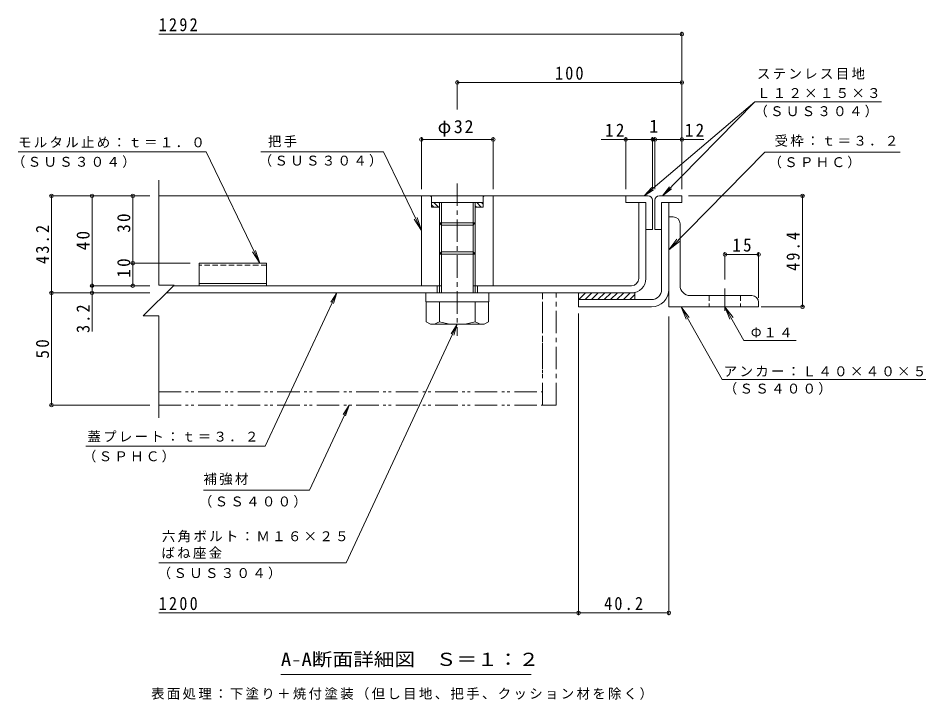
# Model space of a CAD drawing. Units: millimetres on the paper, enlarged 10 times, with parts at other scales. Extents: x -2570 to 2618, y -1962 to 1495.
# Drawn here: x 597 to 2618, y -258 to 1260 of the extents above; entities that cross this region are included whole.
import ezdxf
from ezdxf.enums import TextEntityAlignment as Align

# ---------------------------------------------------------------- set-up
doc = ezdxf.new("R2010")
doc.units = ezdxf.units.MM
doc.header["$LTSCALE"] = 10
doc.header["$PDMODE"] = 32
doc.header["$PDSIZE"] = 8
for name, pattern in [('CHAIN1', [8, 5, -1, 1, -1]), ('DASHED1', [1.8, 1.2, -0.6]), ('DOUBLE_CHAIN1', [8.8, 5, -1, 0.6, -0.6, 0.6, -1])]:
    doc.linetypes.add(name, pattern=pattern)
for name, color, linetype, lineweight in [('D-1', 2, 'Continuous', 9), ('D-2', 3, 'Continuous', 9), ('D-3', 4, 'Continuous', 9), ('D-4', 7, 'Continuous', 9), ('D-5', 7, 'Continuous', 9), ('D-6', 6, 'Continuous', 9), ('D-7', 4, 'CHAIN1', 9), ('D-8', 5, 'CHAIN1', 5), ('D-9', 134, 'Continuous', 5), ('D-C', 2, 'Continuous', 9), ('D-E', 3, 'Continuous', 9), ('D-F', 7, 'Continuous', 9)]:
    doc.layers.add(name, color=color, linetype=linetype, lineweight=lineweight)
doc.styles.add('ＭＳ ゴシック', font='')
doc.styles.get('ＭＳ ゴシック').set_extended_font_data('MS Gothic')

msp = doc.modelspace()

# ---------------------------------------------------------------- linework, layer by layer
at = {"layer": 'D-1'}
for p, q in [((2029.57, 655.54), (2029.57, 849.04)), ((2045.57, 655.54), (2045.57, 849.04)), ((1844.57, 633.04), (2007.07, 633.04))]:
    msp.add_line(p, q, dxfattribs=at)
msp.add_lwpolyline([(1844.57, 633.04), (1844.57, 617.04), (2007.07, 617.04)], dxfattribs=at)
for radius in [22.5, 38.5]:
    msp.add_arc((2007.07, 655.54), radius, 270, 0, dxfattribs=at)
at = {"layer": 'D-2'}
for p, q in [((1994.57, 849.04), (1978.57, 849.04)), ((1978.57, 680.04), (1978.57, 849.04)), ((1994.57, 849.04), (1994.57, 680.04)), ((926.57, 648.04), (1962.57, 648.04)), ((1534.57, 664.04), (942.57, 664.04)), ((1529.57, 664.04), (1529.57, 648.04)), ((1962.57, 664.04), (1614.57, 664.04)), ((1619.57, 664.04), (1619.57, 648.04))]:
    msp.add_line(p, q, dxfattribs=at)
for radius in [16, 32]:
    msp.add_arc((1962.57, 680.04), radius, 270, 0, dxfattribs=at)
at = {"layer": 'D-3'}
for p, q in [((1949.57, 864.04), (909.57, 864.04)), ((1949.57, 849.04), (1994.57, 849.04)), ((1994.57, 849.04), (1994.57, 789.04)), ((2009.57, 854.04), (2009.57, 789.04)), ((2014.57, 854.04), (2014.57, 789.04)), ((2024.57, 864.04), (2074.57, 864.04)), ((2029.57, 789.04), (2029.57, 849.04)), ((1994.57, 789.04), (2009.57, 789.04)), ((2029.57, 789.04), (2014.57, 789.04)), ((999.57, 714.04), (999.57, 664.04)), ((1149.57, 714.04), (999.57, 714.04)), ((1149.57, 669.04), (999.57, 669.04))]:
    msp.add_line(p, q, dxfattribs=at)
at = {"layer": 'D-3', "linetype": 'DASHED1'}
msp.add_line((1149.57, 709.71), (999.57, 709.71), dxfattribs=at)
at = {"layer": 'D-3'}
for points in [[(1999.57, 864.04), (1949.57, 864.04), (1949.57, 849.04)], [(2074.57, 864.04), (2074.57, 849.04), (2029.57, 849.04)], [(1149.57, 714.04), (1149.57, 664.04), (999.57, 664.04)]]:
    msp.add_lwpolyline(points, dxfattribs=at)
for centre, start, end in [((1999.57, 854.04), 0, 90), ((2024.57, 854.04), 90, 180)]:
    msp.add_arc(centre, 10, start, end, dxfattribs=at)
at = {"layer": 'D-4'}
msp.add_line((1739.24, -201.81), (1181.74, -201.81), dxfattribs=at)
at = {"layer": 'D-5'}
for p, q in [((2237.44, 1073.45), (1990.78, 864.04)), ((2518.89, 1073.45), (2237.44, 1073.45)), ((1410.52, 961.84), (1137.27, 961.84)), ((1410.52, 961.84), (1494.57, 787.2)), ((2560.66, 960.95), (2259.09, 960.95)), ((1990.78, 864.04), (2007.56, 882.57)), ((1990.78, 864.04), (2011.79, 877.6)), ((2031.7, 864.04), (2051.4, 879.44)), ((1494.57, 787.2), (1478.14, 812.3)), ((1494.57, 787.2), (1485.2, 815.7)), ((2045.57, 743.61), (2063.62, 767.57)), ((1134.83, 714.04), (1118.41, 739.15)), ((1134.83, 714.04), (1125.47, 742.54)), ((1146.94, 306.5), (1306.2, 648.04)), ((1306.2, 648.04), (1292.77, 626.96)), ((1306.2, 648.04), (1298.69, 624.2)), ((2072.85, 617.04), (2090.89, 593.07)), ((2072.85, 617.04), (2084.07, 589.22)), ((2164.16, 455.36), (2072.85, 617.04)), ((2170.57, 617.04), (2181.79, 589.22)), ((2170.57, 617.04), (2188.61, 593.07)), ((2212.9, 542.09), (2170.57, 617.04)), ((1327.1, 47.34), (1574.57, 578.04)), ((1574.57, 578.04), (1561.14, 556.96)), ((1574.57, 578.04), (1567.05, 554.2)), ((2212.9, 542.09), (2329.04, 542.09)), ((2164.16, 455.36), (2617.94, 455.36)), ((1245.24, 208.84), (1333.47, 398.04)), ((1333.47, 398.04), (1320.04, 376.96)), ((1333.47, 398.04), (1325.95, 374.2)), ((1146.94, 306.5), (747.27, 306.5)), ((1245.24, 208.84), (1009.22, 208.84)), ((1327.1, 47.34), (910.12, 47.34))]:
    msp.add_line(p, q, dxfattribs=at)
for points in [[(2237.44, 1073.45), (2031.7, 864.04), (2046.74, 884.01)], [(596.65, 961.84), (1015.58, 961.84), (1134.83, 714.04)], [(2259.09, 960.95), (2045.57, 743.61), (2069.21, 762.08)]]:
    msp.add_lwpolyline(points, dxfattribs=at)
at = {"layer": 'D-6'}
for p, q in [((1844.57, 646.43), (1846.18, 648.04)), ((1844.57, 648.04), (1969.57, 648.04)), ((1844.57, 648.04), (1844.57, 633.04)), ((1845.32, 633.04), (1860.32, 648.04)), ((1859.46, 633.04), (1874.46, 648.04)), ((1873.61, 633.04), (1888.61, 648.04)), ((1887.75, 633.04), (1902.75, 648.04)), ((1901.89, 633.04), (1916.89, 648.04)), ((1916.03, 633.04), (1931.03, 648.04)), ((1930.17, 633.04), (1945.17, 648.04)), ((1944.32, 633.04), (1959.32, 648.04)), ((1969.57, 648.04), (1969.57, 633.04)), ((1958.46, 633.04), (1969.57, 644.15))]:
    msp.add_line(p, q, dxfattribs=at)
at = {"layer": 'D-7'}
msp.add_line((2170.57, 658.09), (2170.57, 599.62), dxfattribs=at)
at = {"layer": 'D-8'}
msp.add_line((1794.57, 398.04), (1794.57, 648.04), dxfattribs=at)
msp.add_lwpolyline([(1794.57, 398.04), (1764.57, 398.04), (1764.57, 648.04), (1794.57, 648.04)], dxfattribs=at)
at = {"layer": 'D-9'}
for p, q in [((1505.07, 628.04), (1505.07, 583.67)), ((1534.57, 583.53), (1534.57, 628.04)), ((1614.57, 583.53), (1614.57, 628.04)), ((1644.07, 628.04), (1644.07, 583.53)), ((1514.61, 578.16), (1505.07, 583.67)), ((1634.57, 578.04), (1514.82, 578.04)), ((1634.57, 578.04), (1644.07, 583.53))]:
    msp.add_line(p, q, dxfattribs=at)
at = {"layer": 'D-9', "linetype": 'DOUBLE_CHAIN1'}
msp.add_line((909.57, 428.04), (1764.57, 428.04), dxfattribs=at)
msp.add_lwpolyline([(909.57, 398.04), (1764.57, 398.04), (1764.57, 648.04)], dxfattribs=at)
at = {"layer": 'D-9'}
for centre, radius, start, end in [((1515.86, 612.55), 34.53, 267.86055, 302.81094), ((1574.57, 726.64), 148.6, 254.38446, 285.61554), ((1633.28, 612.55), 34.53, 237.18906, 272.13945)]:
    msp.add_arc(centre, radius, start, end, dxfattribs=at)
at = {"layer": 'D-C', "linetype": 'CHAIN1'}
msp.add_line((1574.57, 891.72), (1574.57, 552.41), dxfattribs=at)
at = {"layer": 'D-C'}
for p, q in [((1494.57, 864.04), (1514.57, 864.04)), ((1494.57, 664.04), (1494.57, 864.04)), ((1517.07, 861.54), (1514.57, 864.04)), ((1632.07, 864.04), (1517.07, 864.04)), ((1517.07, 839.04), (1517.07, 864.04)), ((1632.07, 849.04), (1517.07, 849.04)), ((1532.58, 839.04), (1522.58, 849.04)), ((1534.57, 847.65), (1533.18, 849.04)), ((1534.57, 648.04), (1534.57, 849.04)), ((1539.57, 648.04), (1539.57, 849.04)), ((1609.57, 648.04), (1609.57, 849.04)), ((1614.57, 822.82), (1614.57, 849.04)), ((1628.04, 839.04), (1618.04, 849.04)), ((1632.07, 845.61), (1628.64, 849.04)), ((1634.57, 864.04), (1632.07, 861.54)), ((1632.07, 839.04), (1632.07, 864.04)), ((1654.57, 864.04), (1634.57, 864.04)), ((1654.57, 664.04), (1654.57, 864.04)), ((1521.97, 839.04), (1517.07, 843.94)), ((1534.57, 839.04), (1517.07, 839.04)), ((1617.43, 839.04), (1614.57, 841.9)), ((1632.07, 839.04), (1614.57, 839.04)), ((1614.57, 648.04), (1614.57, 822.82)), ((1614.57, 804.04), (1534.57, 804.04)), ((1614.57, 804.31), (1609.57, 799.04)), ((1539.57, 739.04), (1534.57, 734.04)), ((1614.57, 734.04), (1534.57, 734.04)), ((1609.57, 739.04), (1539.57, 739.04)), ((1614.57, 734.04), (1609.57, 739.04)), ((1494.57, 664.04), (1539.57, 664.04)), ((1654.57, 664.04), (1609.57, 664.04))]:
    msp.add_line(p, q, dxfattribs=at)
at = {"layer": 'D-C', "color": 134, "lineweight": 5}
for p, q in [((1504.57, 648.04), (1644.57, 648.04)), ((1644.57, 648.04), (1644.57, 628.04))]:
    msp.add_line(p, q, dxfattribs=at)
at = {"layer": 'D-C'}
msp.add_lwpolyline([(1609.57, 799.04), (1539.57, 799.04), (1534.57, 804.04)], dxfattribs=at)
at = {"layer": 'D-C', "color": 134, "lineweight": 5}
msp.add_lwpolyline([(1504.57, 648.04), (1504.57, 628.04), (1644.57, 628.04)], dxfattribs=at)
at = {"layer": 'D-E'}
for p, q in [((2055.57, 817.04), (2045.57, 817.04)), ((2045.57, 617.04), (2045.57, 817.04)), ((2070.57, 664.54), (2070.57, 802.04)), ((2093.07, 642.04), (2230.57, 642.04)), ((2245.57, 627.04), (2245.57, 617.04)), ((2245.57, 617.04), (2045.57, 617.04))]:
    msp.add_line(p, q, dxfattribs=at)
at = {"layer": 'D-E', "linetype": 'DASHED1'}
for p, q in [((2135.57, 642.04), (2135.57, 617.04)), ((2205.57, 642.04), (2205.57, 617.04))]:
    msp.add_line(p, q, dxfattribs=at)
at = {"layer": 'D-E'}
for centre, radius, start, end in [((2055.57, 802.04), 15, 0, 90), ((2093.07, 664.54), 22.5, 180, 270), ((2230.57, 627.04), 15, 0, 90)]:
    msp.add_arc(centre, radius, start, end, dxfattribs=at)
at = {"layer": 'D-F'}
for p, q in [((2074.57, 1224.07), (909.57, 1224.07)), ((2074.57, 879.04), (2074.57, 1229.07)), ((1574.57, 1056.33), (1574.57, 1121.25)), ((2074.57, 1116.25), (1574.57, 1116.25)), ((2074.57, 1116.07), (2074.57, 1111.25)), ((1494.57, 879.04), (1494.57, 994.62)), ((1654.57, 879.04), (1654.57, 994.62)), ((1949.57, 879.04), (1949.57, 994.62)), ((2009.57, 879.04), (2009.57, 994.62)), ((2014.57, 879.04), (2014.57, 994.62)), ((1654.57, 989.62), (1494.57, 989.62)), ((2009.57, 989.62), (1894.96, 989.62)), ((2014.57, 989.62), (2009.57, 989.62)), ((2123.81, 989.62), (2014.57, 989.62)), ((909.57, 899.04), (909.57, 665.45)), ((667.76, 864.04), (889.57, 864.04)), ((670.76, 648.04), (670.76, 864.04)), ((761.18, 664.04), (761.18, 864.04)), ((2089.57, 864.04), (2348.26, 864.04)), ((2343.26, 617.04), (2343.26, 864.04)), ((2170.57, 736.53), (2170.57, 678.09)), ((2170.57, 733.53), (2245.57, 733.53)), ((2245.57, 736.53), (2245.57, 637.04)), ((848.8, 714.04), (979.57, 714.04)), ((667.76, 648.04), (889.57, 648.04)), ((670.76, 648.04), (670.76, 398.04)), ((758.18, 664.04), (889.57, 664.04)), ((761.18, 648.04), (761.18, 664.04)), ((761.18, 648.04), (761.18, 562.17)), ((2348.26, 617.04), (2251.59, 617.04)), ((909.57, 596.64), (875.16, 596.64)), ((909.57, 596.64), (909.57, 369.83)), ((1844.57, 602.04), (1844.57, -69.44)), ((2045.57, 595.66), (2045.57, -69.44)), ((667.76, 398.04), (889.57, 398.04)), ((1844.57, -64.44), (909.57, -64.44)), ((2045.57, -64.44), (1844.57, -64.44))]:
    msp.add_line(p, q, dxfattribs=at)
for points in [[(851.8, 664.04), (851.8, 714.04), (851.8, 864.04)], [(909.57, 665.45), (943.98, 665.45), (875.16, 596.64)]]:
    msp.add_lwpolyline(points, dxfattribs=at)
for p in [(2074.57, 1224.07), (1574.57, 1116.25), (2074.57, 1116.25), (1494.57, 989.62), (1654.57, 989.62), (1949.57, 989.62), (2009.57, 989.62), (2014.57, 989.62), (2074.57, 989.62), (670.76, 864.04), (761.18, 864.04), (851.8, 864.04), (2343.26, 864.04), (2170.57, 733.53), (2245.57, 733.53), (851.8, 714.04), (761.18, 664.04), (851.8, 664.04), (670.76, 648.04), (761.18, 648.04), (2343.26, 617.04), (670.76, 398.04), (1844.57, -64.44), (2045.57, -64.44)]:
    msp.add_point(p, dxfattribs=at)

# ---------------------------------------------------------------- texts
at = {"layer": 'D-4', "color": 2, "style": 'ＭＳ ゴシック', "width": 1.15}
msp.add_text('A-A断面詳細図\u3000Ｓ＝１：２', height=29.33, dxfattribs=at).set_placement((1181.74, -191.18), align=Align.BOTTOM_LEFT)
at = {"layer": 'D-4', "insert": (892.53, -257.94), "char_height": 21.99, "attachment_point": 7, "style": 'ＭＳ ゴシック'}
msp.add_mtext('\\T1.17;表面処理：下塗り＋焼付塗装（但し目地、把手、クッション材を除く）', dxfattribs=at)
at = {"layer": 'D-5', "char_height": 21.99, "attachment_point": 7, "style": 'ＭＳ ゴシック'}
for s, insert in [('\\T1.17;ステンレス目地', (2241.77, 1122.77)), ('\\T1.17;Ｌ１２×１５×３', (2241.77, 1081.45)), ('\\T1.17;（ＳＵＳ３０４）', (2236.02, 1038.61)), ('\\T1.17;モルタル止め：ｔ＝１．０', (596.25, 970.84)), ('\\T1.17;把手', (1152.77, 971.68)), ('\\T1.17;受枠：ｔ＝３．２', (2281.04, 973.27)), ('\\T1.17;（ＳＵＳ３０４）', (582.69, 925.93)), ('\\T1.17;（ＳＵＳ３０４）', (1132.33, 928.6)), ('\\T1.17;（ＳＰＨＣ）', (2267.43, 925.1)), ('\\T1.17;Φ１４', (2228.1, 548.05)), ('\\T1.17;アンカー：Ｌ４０×４０×５', (2167.94, 461.32)), ('\\T1.17;（ＳＳ４００）', (2167.94, 421.08)), ('\\T1.17;蓋プレート：ｔ＝３．２', (750.79, 315.74)), ('\\T1.17;（ＳＰＨＣ）', (740.74, 270.38)), ('\\T1.17;補強材', (1009.22, 220.31)), ('\\T1.17;（ＳＳ４００）', (999.02, 169.79)), ('\\T1.17;六角ボルト：Ｍ１６×２５', (916.64, 92.69)), ('\\T1.17;ばね座金', (915.6, 55.97)), ('\\T1.17;（ＳＵＳ３０４）', (907.34, 10.41))]:
    msp.add_mtext(s, dxfattribs=dict(at, insert=insert))
at = {"layer": 'D-F', "color": 2, "style": 'ＭＳ ゴシック'}
msp.add_text('1', height=29.33, dxfattribs=at).set_placement((2002.07, 995.62), align=Align.BOTTOM_LEFT)
at = {"layer": 'D-F', "color": 2, "char_height": 29.33, "attachment_point": 7, "style": 'ＭＳ ゴシック'}
for s, insert in [('\\T1.28;\\W0.9;1292', (909.57, 1230.07)), ('\\T1.27;\\W0.9;100', (1792.07, 1122.25)), ('\\T1.19;φ32', (1530.82, 995.62)), ('\\T1.27;\\W0.95;12', (1903.6, 995.62)), ('\\T1.27;\\W0.95;12', (2081.22, 995.62)), ('\\T1.27;\\W0.95;15', (2186.82, 739.53)), ('\\T1.28;\\W0.9;1200', (909.57, -58.44)), ('\\T1.28;\\W0.9;40.2', (1901.32, -58.44))]:
    msp.add_mtext(s, dxfattribs=dict(at, insert=insert))
at = {"layer": 'D-F', "color": 2, "char_height": 29.33, "attachment_point": 7, "rotation": 90, "style": 'ＭＳ ゴシック'}
for s, insert in [('\\T1.27;\\W0.95;30', (846.8, 781.79)), ('\\T1.28;\\W0.9;43.2', (665.76, 712.29)), ('\\T1.27;\\W0.95;40', (756.18, 742.79)), ('\\T1.28;\\W0.9;49.4', (2337.26, 696.79)), ('\\T1.27;\\W0.95;10', (846.8, 681.79)), ('\\T1.27;\\W0.9;3.2', (756.18, 558.7)), ('\\T1.27;\\W0.95;50', (665.76, 501.79))]:
    msp.add_mtext(s, dxfattribs=dict(at, insert=insert))

doc.saveas('drawing.dxf')
